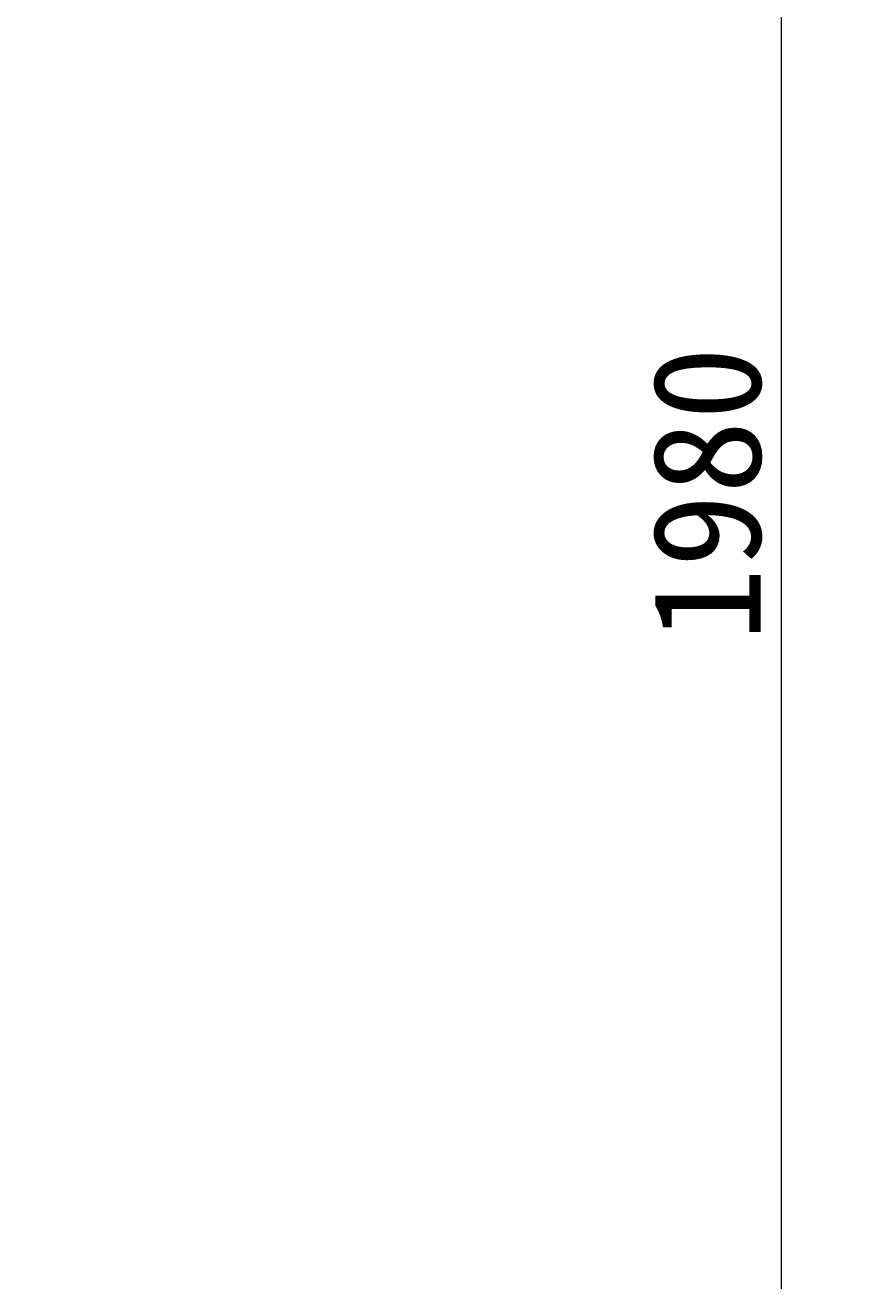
# Model space of a CAD drawing. Header units: millimetres. Extents: x 120 to 9117, y 110 to 4090.
# Drawn here: x 2863 to 3294, y 2111 to 2759 of the extents above; entities that cross this region are included whole.
import ezdxf

# ---------------------------------------------------------------- set-up
doc = ezdxf.new("R2010")
doc.units = ezdxf.units.MM
doc.header["$LTSCALE"] = 20
doc.layers.add('尺寸 (ISO)', color=7, linetype='Continuous', lineweight=18, true_color=0x008000)
doc.styles.add('最新国标', font='simfang.ttf')
doc.dimstyles.new('默认 (GB)', dxfattribs={"dimscale": 20, "dimtxt": 2.8, "dimasz": 2.5, "dimexe": 2, "dimexo": 1.5, "dimgap": 0.5, "dimtad": 1, "dimtoh": 1, "dimdsep": 46, "dimtxsty": '最新国标', "dimcen": 0.09, "dimdle": 10, "dimclrd": 256, "dimclre": 256, "dimclrt": 256, "dimaunit": 1, "dimadec": 3, "dimazin": 2, "dimtfac": 0.535714, "dimtdec": 3, "dimtmove": 0, "dimatfit": 3, "dimfxl": 0, "dimtolj": 1, "dimlwd": -1, "dimlwe": -1, "dimarcsym": 0})

# ---------------------------------------------------------------- blocks, each defined once
blk = doc.blocks.new('_DotSmall')
at = {"color": 0, "linetype": 'ByBlock', "const_width": 0.5}
blk.add_lwpolyline([(-0.0625, 0, 1), (0.0625, 0, 1)], format="xyb", close=True, dxfattribs=at)
blk = doc.blocks.new('*D19')
at = {"layer": 'Defpoints', "color": 0, "transparency": 16777216}
for p in [(2563.78, 3507.01), (3253.99, 3507.01), (2560.78, 1527.01)]:
    blk.add_point(p, dxfattribs=at)
at = {"layer": '尺寸 (ISO)', "color": 116, "true_color": 0x00803f, "transparency": 16777216}
for p, q in [((2593.78, 3507.01), (3293.99, 3507.01)), ((3253.99, 1527.01), (3253.99, 3457.01)), ((2590.78, 1527.01), (3293.99, 1527.01))]:
    blk.add_line(p, q, dxfattribs=at)
blk.add_solid([(3245.66, 3457.01), (3262.33, 3457.01), (3253.99, 3507.01)], dxfattribs=at)
at = {"layer": '尺寸 (ISO)', "color": 116, "true_color": 0x00803f, "transparency": 16777216, "xscale": 50, "yscale": 50, "zscale": 50, "rotation": 270}
blk.add_blockref('_DotSmall', (3253.99, 1527.01), dxfattribs=at)
at = {"layer": '尺寸 (ISO)', "transparency": 16777216, "insert": (3215.67, 2517.01), "char_height": 56, "attachment_point": 5, "rotation": 90, "style": '最新国标'}
blk.add_mtext('\\A1;1980', dxfattribs=at)

msp = doc.modelspace()

# ---------------------------------------------------------------- dimensions: what is measured, and where the dimension line sits
at = {"layer": '尺寸 (ISO)', "color": 116, "true_color": 0x00803f}
dim = msp.add_linear_dim(base=(3253.994, 3507.011), p1=(2560.78, 1527.011), p2=(2563.78, 3507.011), angle=90, dimstyle='默认 (GB)', override={"dimgap": 0.5, "dimtoh": 0, "dimdec": 2, "dimblk1": 'DotSmall', "dimsah": 1, "dimdle": 0, "dimtol": 0, "dimlim": 0, "dimtp": 0, "dimtm": 0, "dimtdec": 3, "dimtofl": 0, "dimatfit": 1}, dxfattribs=at)
dim.commit()
dim.dimension.update_dxf_attribs({"geometry": '*D19', "text_midpoint": (3253.994, 2517.011), "dimtype": 160})

doc.saveas('drawing.dxf')
